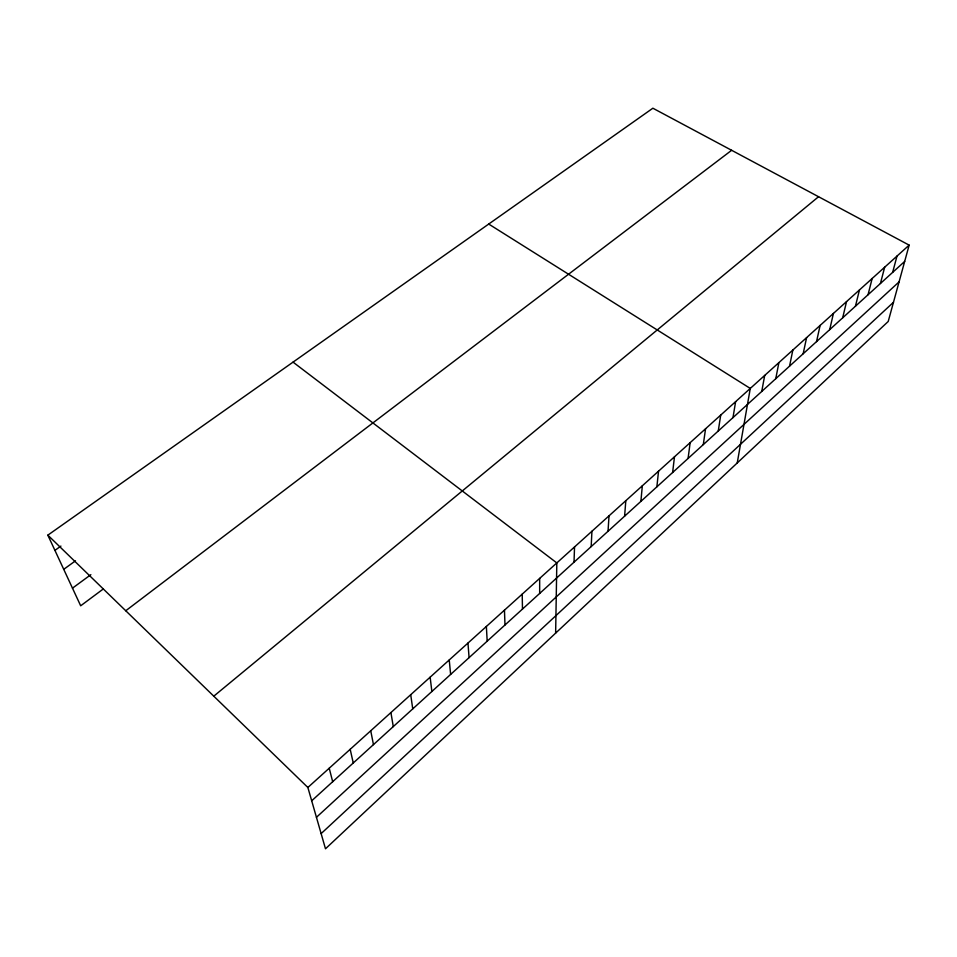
<?xml version="1.0" encoding="UTF-8"?>
<svg xmlns="http://www.w3.org/2000/svg" width="957" height="957" viewBox="0 0 957 957"><rect width="100%" height="100%" fill="white"/><g stroke="black" fill="none" stroke-linecap="round" stroke-linejoin="round"><path stroke-width="1.44" d="M539.664 593.448L539.664 578.399M555.634 633.127L556.818 562.931L293.045 362.129M574.021 562.19L574.535 546.949M591.175 546.591L591.928 531.255M608.03 531.267L609.023 515.847M624.598 516.194L625.818 500.69M640.879 501.384L642.326 485.809M656.873 486.826L658.536 471.179M672.615 472.519L674.482 456.8M688.083 458.439L690.153 442.66M703.299 444.598L705.56 428.76M718.264 430.985L720.717 415.099M732.99 417.599L735.622 401.653M737.237 462.961L750.276 388.434L488.716 224.058M761.736 391.461L764.703 375.419M775.756 378.697L778.89 362.619M789.561 366.136L792.851 350.035M803.15 353.779L806.595 337.642M816.536 341.613L820.113 325.44M829.707 329.627L833.427 313.429M842.686 317.832L846.538 301.599M855.45 306.216L859.446 289.959M868.035 294.768L872.15 278.499M880.428 283.487L884.675 267.206M892.642 272.386L897.008 256.081M909.15 245.124L888.216 321.48L325.488 848.787L307.867 787.479L47.85 535.154L652.877 108.213L909.15 245.124L307.867 787.479M321.121 833.607L893.479 302.28M316.444 817.302L899.078 281.872M311.695 800.794L904.676 261.44M213.782 696.182L818.558 196.723M125.762 610.757L731.638 150.285M103.332 588.938L80.675 605.793L47.85 535.154M72.481 588.16L90.867 574.667M63.736 569.331L75.471 560.838M54.92 550.371L60.925 546.088M329.232 768.22L332.677 781.713M350.19 749.319L353.253 762.992M370.742 730.777L373.457 744.63M390.911 712.57L393.279 726.59M410.72 694.71L412.742 708.886M430.148 677.185L431.858 691.504M449.24 659.971L450.627 674.422M467.973 643.068L469.074 657.65M486.371 626.464L487.185 641.178M504.459 610.159L504.985 624.993M522.211 594.141L522.474 609.083"/></g></svg>
